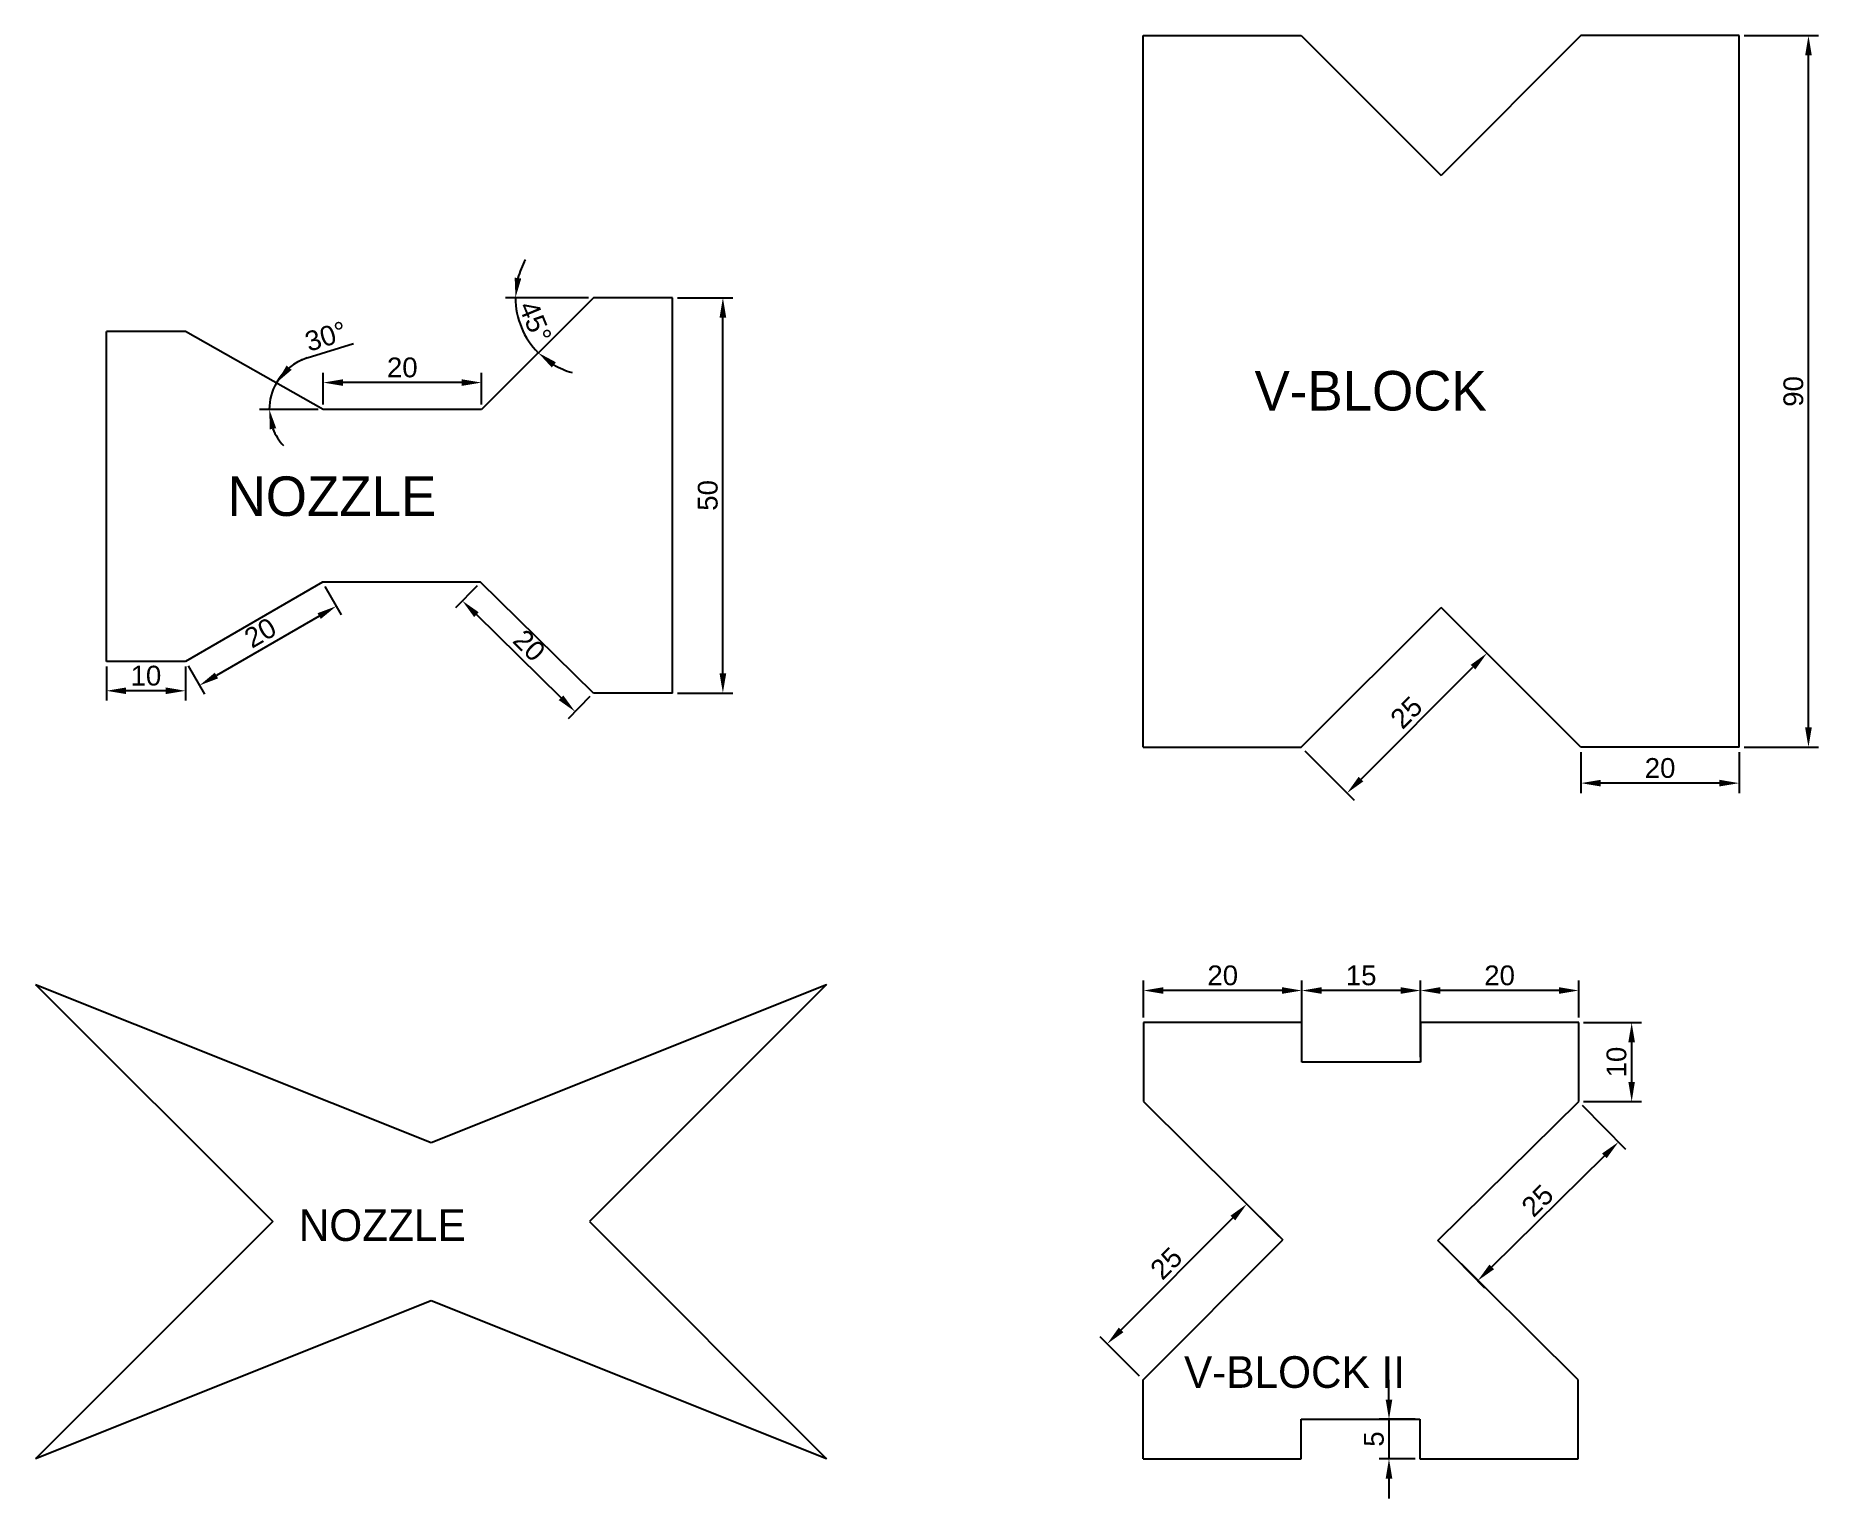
# Model space of a CAD drawing. Header units: millimetres. Extents: x 10 to 235, y 5 to 190.
import ezdxf

# ---------------------------------------------------------------- set-up
doc = ezdxf.new("R2010")
doc.units = ezdxf.units.MM
doc.styles.get("Standard").update_dxf_attribs({"font": 'arial.ttf'})
doc.dimstyles.new('ISO-25', dxfattribs={"dimtxt": 2.5, "dimasz": 2.5, "dimexe": 1.25, "dimexo": 0.625, "dimtad": 1, "dimtxsty": 'Standard', "dimcen": 2.5, "dimadec": 0, "dimazin": 0, "dimtfac": 1, "dimtmove": 0, "dimatfit": 3, "dimfxl": 1, "dimarcsym": 0})

# ---------------------------------------------------------------- blocks, each defined once
blk = doc.blocks.new('*D2')
at = {"color": 0, "lineweight": -2, "transparency": 16777216}
for p, q in [((46.35, 143.35), (46.35, 147.37)), ((66.35, 143.35), (66.35, 147.37)), ((63.85, 146.12), (48.85, 146.12))]:
    blk.add_line(p, q, dxfattribs=at)
at = {"color": 0, "transparency": 16777216}
for points in [[(48.85, 146.54), (48.85, 145.7), (46.35, 146.12)], [(63.85, 146.54), (63.85, 145.7), (66.35, 146.12)]]:
    blk.add_solid(points, dxfattribs=at)
at = {"layer": 'Defpoints', "color": 0, "transparency": 16777216}
for p in [(46.35, 146.12), (46.35, 142.73), (66.35, 142.73)]:
    blk.add_point(p, dxfattribs=at)
at = {"color": 0, "transparency": 16777216, "insert": (56.35, 148.02), "char_height": 2.5, "attachment_point": 5}
blk.add_mtext('20', dxfattribs=at)
blk = doc.blocks.new('*D3')
at = {"color": 0, "lineweight": -2, "transparency": 16777216}
blk.add_line((79.89, 156.85), (69.41, 156.85), dxfattribs=at)
for start, end in [(150.8467, 165.4233), (180, 224.9236), (239.5002, 254.0769)]:
    blk.add_arc((80.51, 156.85), 9.85, start, end, dxfattribs=at)
at = {"color": 0, "transparency": 16777216}
for points in [[(71.39, 159.28), (70.56, 159.39), (70.66, 156.85)], [(75.25, 148.03), (75.77, 148.69), (73.53, 149.89)]]:
    blk.add_solid(points, dxfattribs=at)
at = {"layer": 'Defpoints', "color": 0, "transparency": 16777216}
for p in [(80.51, 156.85), (80.51, 156.85), (90.51, 156.85), (70.99, 154.31), (66.35, 142.73)]:
    blk.add_point(p, dxfattribs=at)
at = {"color": 0, "transparency": 16777216, "insert": (73.16, 153.81), "char_height": 2.5, "attachment_point": 5, "rotation": 292.4618}
blk.add_mtext('45°', dxfattribs=at)
blk = doc.blocks.new('*D4')
at = {"color": 0, "lineweight": -2, "transparency": 16777216}
for p, q in [((91.14, 156.85), (98.13, 156.85)), ((96.88, 109.35), (96.88, 154.35)), ((91.14, 106.85), (98.13, 106.85))]:
    blk.add_line(p, q, dxfattribs=at)
at = {"color": 0, "transparency": 16777216}
for points in [[(96.46, 154.35), (97.3, 154.35), (96.88, 156.85)], [(96.46, 109.35), (97.3, 109.35), (96.88, 106.85)]]:
    blk.add_solid(points, dxfattribs=at)
at = {"layer": 'Defpoints', "color": 0, "transparency": 16777216}
for p in [(90.51, 156.85), (96.88, 156.85), (90.51, 106.85)]:
    blk.add_point(p, dxfattribs=at)
at = {"color": 0, "transparency": 16777216, "insert": (94.98, 131.85), "char_height": 2.5, "attachment_point": 5, "rotation": 90}
blk.add_mtext('50', dxfattribs=at)
blk = doc.blocks.new('*D5')
at = {"color": 0, "lineweight": -2, "transparency": 16777216}
for p, q in [((65.81, 120.43), (63.06, 117.63)), ((76.42, 106.26), (65.72, 116.77)), ((80.07, 106.41), (77.33, 103.61))]:
    blk.add_line(p, q, dxfattribs=at)
at = {"color": 0, "transparency": 16777216}
for points in [[(66.01, 117.07), (65.43, 116.47), (63.94, 118.52)], [(76.71, 106.55), (76.13, 105.96), (78.2, 104.5)]]:
    blk.add_solid(points, dxfattribs=at)
at = {"layer": 'Defpoints', "color": 0, "transparency": 16777216}
for p in [(66.25, 120.87), (63.94, 118.52), (80.51, 106.85)]:
    blk.add_point(p, dxfattribs=at)
at = {"color": 0, "transparency": 16777216, "insert": (72.4, 112.87), "char_height": 2.5, "attachment_point": 5, "rotation": 315.4923}
blk.add_mtext('20', dxfattribs=at)
blk = doc.blocks.new('*D6')
at = {"color": 0, "lineweight": -2, "transparency": 16777216}
for p, q in [((46.56, 120.33), (48.63, 116.76)), ((45.84, 116.59), (32.86, 109.07)), ((29.26, 110.31), (31.33, 106.73))]:
    blk.add_line(p, q, dxfattribs=at)
at = {"color": 0, "transparency": 16777216}
for points in [[(45.63, 116.95), (46.05, 116.23), (48.01, 117.84)], [(32.65, 109.43), (33.07, 108.71), (30.7, 107.81)]]:
    blk.add_solid(points, dxfattribs=at)
at = {"layer": 'Defpoints', "color": 0, "transparency": 16777216}
for p in [(46.25, 120.87), (28.94, 110.85), (30.7, 107.81)]:
    blk.add_point(p, dxfattribs=at)
at = {"color": 0, "transparency": 16777216, "insert": (38.4, 114.47), "char_height": 2.5, "attachment_point": 5, "rotation": 30.0876}
blk.add_mtext('20', dxfattribs=at)
blk = doc.blocks.new('*D7')
at = {"color": 0, "lineweight": -2, "transparency": 16777216}
for p, q in [((18.94, 110.22), (18.94, 105.89)), ((28.94, 110.22), (28.94, 105.89)), ((26.44, 107.14), (21.44, 107.14))]:
    blk.add_line(p, q, dxfattribs=at)
at = {"color": 0, "transparency": 16777216}
for points in [[(21.44, 107.56), (21.44, 106.72), (18.94, 107.14)], [(26.44, 107.56), (26.44, 106.72), (28.94, 107.14)]]:
    blk.add_solid(points, dxfattribs=at)
at = {"layer": 'Defpoints', "color": 0, "transparency": 16777216}
for p in [(18.94, 110.85), (28.94, 110.85), (18.94, 107.14)]:
    blk.add_point(p, dxfattribs=at)
at = {"color": 0, "transparency": 16777216, "insert": (23.94, 109.04), "char_height": 2.5, "attachment_point": 5}
blk.add_mtext('10', dxfattribs=at)
blk = doc.blocks.new('*D8')
at = {"color": 0, "lineweight": -2, "transparency": 16777216}
for p, q in [((44.32, 149.23), (50.19, 151.06)), ((45.72, 142.73), (38.29, 142.73))]:
    blk.add_line(p, q, dxfattribs=at)
for start, end in [(107.3375, 150.4312), (108.1059, 129.2685), (150.4312, 180), (201.1626, 222.3252)]:
    blk.add_arc((46.35, 142.73), 6.81, start, end, dxfattribs=at)
at = {"color": 0, "transparency": 16777216}
for points in [[(42.36, 147.73), (41.72, 148.27), (40.43, 146.09)], [(39.59, 140.2), (40.41, 140.35), (39.54, 142.73)]]:
    blk.add_solid(points, dxfattribs=at)
at = {"layer": 'Defpoints', "color": 0, "transparency": 16777216}
for p in [(28.95, 152.6), (39.64, 143.89), (46.35, 142.73), (46.35, 142.73), (66.35, 142.73)]:
    blk.add_point(p, dxfattribs=at)
at = {"color": 0, "transparency": 16777216, "insert": (46.69, 151.96), "char_height": 2.5, "attachment_point": 5, "rotation": 17.3375}
blk.add_mtext('30°', dxfattribs=at)
blk = doc.blocks.new('*D9')
at = {"color": 0, "lineweight": -2, "transparency": 16777216}
for p, q in [((188.12, 117.24), (194.35, 111)), ((177.56, 95.98), (191.7, 110.12)), ((170.44, 99.56), (176.68, 93.32))]:
    blk.add_line(p, q, dxfattribs=at)
at = {"color": 0, "transparency": 16777216}
for points in [[(191.41, 110.41), (192, 109.82), (193.47, 111.89)], [(177.26, 96.27), (177.85, 95.68), (175.79, 94.21)]]:
    blk.add_solid(points, dxfattribs=at)
at = {"layer": 'Defpoints', "color": 0, "transparency": 16777216}
for p in [(187.68, 117.68), (193.47, 111.89), (170, 100)]:
    blk.add_point(p, dxfattribs=at)
at = {"color": 0, "transparency": 16777216, "insert": (183.29, 104.39), "char_height": 2.5, "attachment_point": 5, "rotation": 45}
blk.add_mtext('25', dxfattribs=at)
blk = doc.blocks.new('*D10')
at = {"color": 0, "lineweight": -2, "transparency": 16777216}
for p, q in [((205.36, 99.38), (205.36, 94.21)), ((225.36, 99.38), (225.36, 94.21)), ((222.86, 95.46), (207.86, 95.46))]:
    blk.add_line(p, q, dxfattribs=at)
at = {"color": 0, "transparency": 16777216}
for points in [[(207.86, 95.88), (207.86, 95.04), (205.36, 95.46)], [(222.86, 95.88), (222.86, 95.04), (225.36, 95.46)]]:
    blk.add_solid(points, dxfattribs=at)
at = {"layer": 'Defpoints', "color": 0, "transparency": 16777216}
for p in [(205.36, 100), (225.36, 100), (205.36, 95.46)]:
    blk.add_point(p, dxfattribs=at)
at = {"color": 0, "transparency": 16777216, "insert": (215.36, 97.36), "char_height": 2.5, "attachment_point": 5}
blk.add_mtext('20', dxfattribs=at)
blk = doc.blocks.new('*D11')
at = {"color": 0, "lineweight": -2, "transparency": 16777216}
for p, q in [((225.98, 190), (235.37, 190)), ((234.12, 102.5), (234.12, 187.5)), ((225.98, 100), (235.37, 100))]:
    blk.add_line(p, q, dxfattribs=at)
at = {"color": 0, "transparency": 16777216}
for points in [[(233.7, 187.5), (234.54, 187.5), (234.12, 190)], [(233.7, 102.5), (234.54, 102.5), (234.12, 100)]]:
    blk.add_solid(points, dxfattribs=at)
at = {"layer": 'Defpoints', "color": 0, "transparency": 16777216}
for p in [(225.36, 190), (234.12, 190), (225.36, 100)]:
    blk.add_point(p, dxfattribs=at)
at = {"color": 0, "transparency": 16777216, "insert": (232.22, 145), "char_height": 2.5, "attachment_point": 5, "rotation": 90}
blk.add_mtext('90', dxfattribs=at)
blk = doc.blocks.new('*D12')
at = {"color": 0, "lineweight": -2, "transparency": 16777216}
for p, q in [((205.7, 65.18), (213.02, 65.18)), ((211.77, 57.68), (211.77, 62.68)), ((205.7, 55.18), (213.02, 55.18))]:
    blk.add_line(p, q, dxfattribs=at)
at = {"color": 0, "transparency": 16777216}
for points in [[(211.35, 62.68), (212.18, 62.68), (211.77, 65.18)], [(211.35, 57.68), (212.18, 57.68), (211.77, 55.18)]]:
    blk.add_solid(points, dxfattribs=at)
at = {"layer": 'Defpoints', "color": 0, "transparency": 16777216}
for p in [(205.07, 65.18), (211.77, 65.18), (205.07, 55.18)]:
    blk.add_point(p, dxfattribs=at)
at = {"color": 0, "transparency": 16777216, "insert": (209.86, 60.18), "char_height": 2.5, "attachment_point": 5, "rotation": 90}
blk.add_mtext('10', dxfattribs=at)
blk = doc.blocks.new('*D13')
at = {"color": 0, "lineweight": -2, "transparency": 16777216}
for p, q in [((205.51, 54.73), (210.98, 49.18)), ((194.08, 34.28), (208.32, 48.32)), ((187.71, 37.18), (193.18, 31.63))]:
    blk.add_line(p, q, dxfattribs=at)
at = {"color": 0, "transparency": 16777216}
for points in [[(208.03, 48.62), (208.61, 48.02), (210.1, 50.07)], [(193.79, 34.57), (194.37, 33.98), (192.3, 32.52)]]:
    blk.add_solid(points, dxfattribs=at)
at = {"layer": 'Defpoints', "color": 0, "transparency": 16777216}
for p in [(205.07, 55.18), (210.1, 50.07), (187.27, 37.62)]:
    blk.add_point(p, dxfattribs=at)
at = {"color": 0, "transparency": 16777216, "insert": (199.87, 42.65), "char_height": 2.5, "attachment_point": 5, "rotation": 44.5965}
blk.add_mtext('25', dxfattribs=at)
blk = doc.blocks.new('*D14')
at = {"color": 0, "lineweight": -2, "transparency": 16777216}
for p, q in [((167.22, 38.13), (162.24, 43.11)), ((147.22, 26.3), (161.35, 40.46)), ((149.56, 20.44), (144.57, 25.42))]:
    blk.add_line(p, q, dxfattribs=at)
at = {"color": 0, "transparency": 16777216}
for points in [[(161.06, 40.75), (161.65, 40.16), (163.12, 42.23)], [(146.93, 26.6), (147.52, 26.01), (145.46, 24.54)]]:
    blk.add_solid(points, dxfattribs=at)
at = {"layer": 'Defpoints', "color": 0, "transparency": 16777216}
for p in [(163.12, 42.23), (167.66, 37.69), (150, 20)]:
    blk.add_point(p, dxfattribs=at)
at = {"color": 0, "transparency": 16777216, "insert": (152.94, 34.72), "char_height": 2.5, "attachment_point": 5, "rotation": 45.0472}
blk.add_mtext('25', dxfattribs=at)
blk = doc.blocks.new('*D15')
at = {"color": 0, "lineweight": -2, "transparency": 16777216}
for p, q in [((170.07, 60.8), (170.07, 70.48)), ((185.07, 60.8), (185.07, 70.48)), ((182.57, 69.23), (172.57, 69.23))]:
    blk.add_line(p, q, dxfattribs=at)
at = {"color": 0, "transparency": 16777216}
for points in [[(172.57, 69.65), (172.57, 68.81), (170.07, 69.23)], [(182.57, 69.65), (182.57, 68.81), (185.07, 69.23)]]:
    blk.add_solid(points, dxfattribs=at)
at = {"layer": 'Defpoints', "color": 0, "transparency": 16777216}
for p in [(170.07, 69.23), (170.07, 60.18), (185.07, 60.18)]:
    blk.add_point(p, dxfattribs=at)
at = {"color": 0, "transparency": 16777216, "insert": (177.57, 71.13), "char_height": 2.5, "attachment_point": 5}
blk.add_mtext('15', dxfattribs=at)
blk = doc.blocks.new('*D16')
at = {"color": 0, "lineweight": -2, "transparency": 16777216}
for p, q in [((185.07, 65.8), (185.07, 70.48)), ((205.07, 65.8), (205.07, 70.48)), ((202.57, 69.23), (187.57, 69.23))]:
    blk.add_line(p, q, dxfattribs=at)
at = {"color": 0, "transparency": 16777216}
for points in [[(187.57, 69.65), (187.57, 68.81), (185.07, 69.23)], [(202.57, 69.65), (202.57, 68.81), (205.07, 69.23)]]:
    blk.add_solid(points, dxfattribs=at)
at = {"layer": 'Defpoints', "color": 0, "transparency": 16777216}
for p in [(185.07, 69.23), (185.07, 65.18), (205.07, 65.18)]:
    blk.add_point(p, dxfattribs=at)
at = {"color": 0, "transparency": 16777216, "insert": (195.07, 71.13), "char_height": 2.5, "attachment_point": 5}
blk.add_mtext('20', dxfattribs=at)
blk = doc.blocks.new('*D17')
at = {"color": 0, "lineweight": -2, "transparency": 16777216}
for p, q in [((150.07, 65.8), (150.07, 70.48)), ((170.07, 65.8), (170.07, 70.48)), ((167.57, 69.23), (152.57, 69.23))]:
    blk.add_line(p, q, dxfattribs=at)
at = {"color": 0, "transparency": 16777216}
for points in [[(152.57, 69.65), (152.57, 68.81), (150.07, 69.23)], [(167.57, 69.65), (167.57, 68.81), (170.07, 69.23)]]:
    blk.add_solid(points, dxfattribs=at)
at = {"layer": 'Defpoints', "color": 0, "transparency": 16777216}
for p in [(150.07, 69.23), (150.07, 65.18), (170.07, 65.18)]:
    blk.add_point(p, dxfattribs=at)
at = {"color": 0, "transparency": 16777216, "insert": (160.07, 71.13), "char_height": 2.5, "attachment_point": 5}
blk.add_mtext('20', dxfattribs=at)
blk = doc.blocks.new('*D18')
at = {"color": 0, "lineweight": -2, "transparency": 16777216}
for p, q in [((181.09, 17.5), (181.09, 20)), ((184.38, 15), (179.84, 15)), ((181.09, 15), (181.09, 10)), ((184.38, 10), (179.84, 10)), ((181.09, 7.5), (181.09, 5))]:
    blk.add_line(p, q, dxfattribs=at)
at = {"color": 0, "transparency": 16777216}
for points in [[(180.67, 17.5), (181.51, 17.5), (181.09, 15)], [(180.67, 7.5), (181.51, 7.5), (181.09, 10)]]:
    blk.add_solid(points, dxfattribs=at)
at = {"layer": 'Defpoints', "color": 0, "transparency": 16777216}
for p in [(185, 15), (181.09, 10), (185, 10)]:
    blk.add_point(p, dxfattribs=at)
at = {"color": 0, "transparency": 16777216, "insert": (179.19, 12.5), "char_height": 2.5, "attachment_point": 5, "rotation": 90}
blk.add_mtext('5', dxfattribs=at)

msp = doc.modelspace()

# ---------------------------------------------------------------- linework, layer by layer
for p, q in [((150, 100), (150, 190)), ((150, 190), (170, 190)), ((170, 190), (187.678, 172.322)), ((205.355, 190), (187.678, 172.322)), ((225.355, 190), (205.355, 190)), ((225.355, 100), (225.355, 190)), ((80.511, 156.853), (66.35, 142.73)), ((90.511, 156.853), (80.511, 156.853)), ((90.511, 106.853), (90.511, 156.853)), ((18.943, 110.846), (18.955, 152.599)), ((28.955, 152.599), (18.955, 152.599)), ((46.35, 142.73), (28.955, 152.599)), ((66.35, 142.73), (46.35, 142.73)), ((46.248, 120.873), (28.943, 110.846)), ((66.248, 120.873), (46.248, 120.873)), ((80.511, 106.853), (66.248, 120.873)), ((170, 100), (187.678, 117.678)), ((205.355, 100), (187.678, 117.678)), ((28.943, 110.846), (18.943, 110.846)), ((90.511, 106.853), (80.511, 106.853)), ((150, 100), (170, 100)), ((225.355, 100), (205.355, 100)), ((10, 70), (60, 50)), ((10, 70), (40, 40)), ((60, 50), (110, 70)), ((110, 70), (80, 40)), ((170.071, 65.177), (150.071, 65.177)), ((150.071, 65.177), (150.071, 55.177)), ((170.071, 60.177), (170.071, 65.177)), ((205.071, 65.177), (185.071, 65.177)), ((185.071, 65.177), (185.071, 60.177)), ((205.071, 55.177), (205.071, 65.177)), ((185.071, 60.177), (170.071, 60.177)), ((150.071, 55.177), (167.663, 37.692)), ((187.269, 37.625), (205.071, 55.177)), ((40, 40), (10, 10)), ((80, 40), (110, 10)), ((150, 20), (167.663, 37.692)), ((205, 20), (187.269, 37.625)), ((60, 30), (10, 10)), ((110, 10), (60, 30)), ((150, 10), (150, 20)), ((205, 10), (205, 20)), ((170, 10), (170, 15)), ((170, 15), (185, 15)), ((185, 15), (185, 10)), ((150, 10), (170, 10)), ((185, 10), (205, 10))]:
    msp.add_line(p, q)

# ---------------------------------------------------------------- texts
at = {"attachment_point": 1}
for s, insert, char_height in [('{\\fBankGothic Lt BT|b0|i0|c0|p34;V-BLOCK}', (164.092, 147.588), 5), ('{\\fBankGothic Lt BT|b0|i0|c0|p34;NOZZLE}', (34.269, 134.252), 5), ('{\\fBankGothic Lt BT|b0|i0|c0|p34;NOZZLE}', (43.261, 41.558), 4), ('{\\fBankGothic Lt BT|b0|i0|c0|p34;V-BLOCK II}', (155.179, 22.976), 4)]:
    msp.add_mtext_dynamic_manual_height_columns(s, width=51.04563, gutter_width=12.5, heights=[0], dxfattribs=dict(at, insert=insert, char_height=char_height))

# ---------------------------------------------------------------- dimensions: what is measured, and where the dimension line sits
for base, p1, p2, picture, middle in [((234.119, 190), (225.355, 100), (225.355, 190), '*D11', (232.218, 145)), ((96.88, 156.853), (90.511, 106.853), (90.511, 156.853), '*D4', (94.979, 131.853)), ((211.766, 65.177), (205.071, 55.177), (205.071, 65.177), '*D12', (209.864, 60.177)), ((181.089, 10), (185, 15), (185, 10), '*D18', (179.193, 12.5))]:
    dim = msp.add_linear_dim(base=base, p1=p1, p2=p2, angle=90, dimstyle='ISO-25')
    dim.commit()
    dim.dimension.update_dxf_attribs({"geometry": picture, "text_midpoint": middle})
for base, line1, line2, picture, middle in [((70.992, 154.307), ((80.511, 156.853), (66.35, 142.73)), ((90.511, 156.853), (80.511, 156.853)), '*D3', (73.158, 153.813)), ((39.643, 143.895), ((66.35, 142.73), (46.35, 142.73)), ((46.35, 142.73), (28.955, 152.599)), '*D8', (46.691, 151.96))]:
    dim = msp.add_angular_dim_2l(base=base, line1=line1, line2=line2, dimstyle='ISO-25')
    dim.commit()
    dim.dimension.update_dxf_attribs({"geometry": picture, "text_midpoint": middle})
for base, p1, p2, picture, middle in [((46.35, 146.118), (66.35, 142.73), (46.35, 142.73), '*D2', (56.35, 148.02)), ((18.943, 107.139), (28.943, 110.846), (18.943, 110.846), '*D7', (23.943, 109.04)), ((205.355, 95.462), (225.355, 100), (205.355, 100), '*D10', (215.355, 97.363)), ((150.071, 69.228), (170.071, 65.177), (150.071, 65.177), '*D17', (160.071, 71.13)), ((170.071, 69.228), (185.071, 60.177), (170.071, 60.177), '*D15', (177.571, 71.13)), ((185.071, 69.228), (205.071, 65.177), (185.071, 65.177), '*D16', (195.071, 71.13))]:
    dim = msp.add_linear_dim(base=base, p1=p1, p2=p2, dimstyle='ISO-25')
    dim.commit()
    dim.dimension.update_dxf_attribs({"geometry": picture, "text_midpoint": middle})
for p1, p2, distance, picture, middle in [((46.248, 120.873), (28.943, 110.846), 3.506, '*D6', (38.4, 114.472)), ((80.511, 106.853), (66.248, 120.873), 3.294, '*D5', (72.404, 112.87)), ((170, 100), (187.678, 117.678), -8.191, '*D9', (183.286, 104.392)), ((187.269, 37.625), (205.071, 55.177), -7.166, '*D13', (199.867, 42.652)), ((150, 20), (167.663, 37.692), 6.419, '*D14', (152.943, 34.725))]:
    dim = msp.add_aligned_dim(p1=p1, p2=p2, distance=distance, dimstyle='ISO-25')
    dim.commit()
    dim.dimension.update_dxf_attribs({"geometry": picture, "text_midpoint": middle})

doc.saveas('drawing.dxf')
